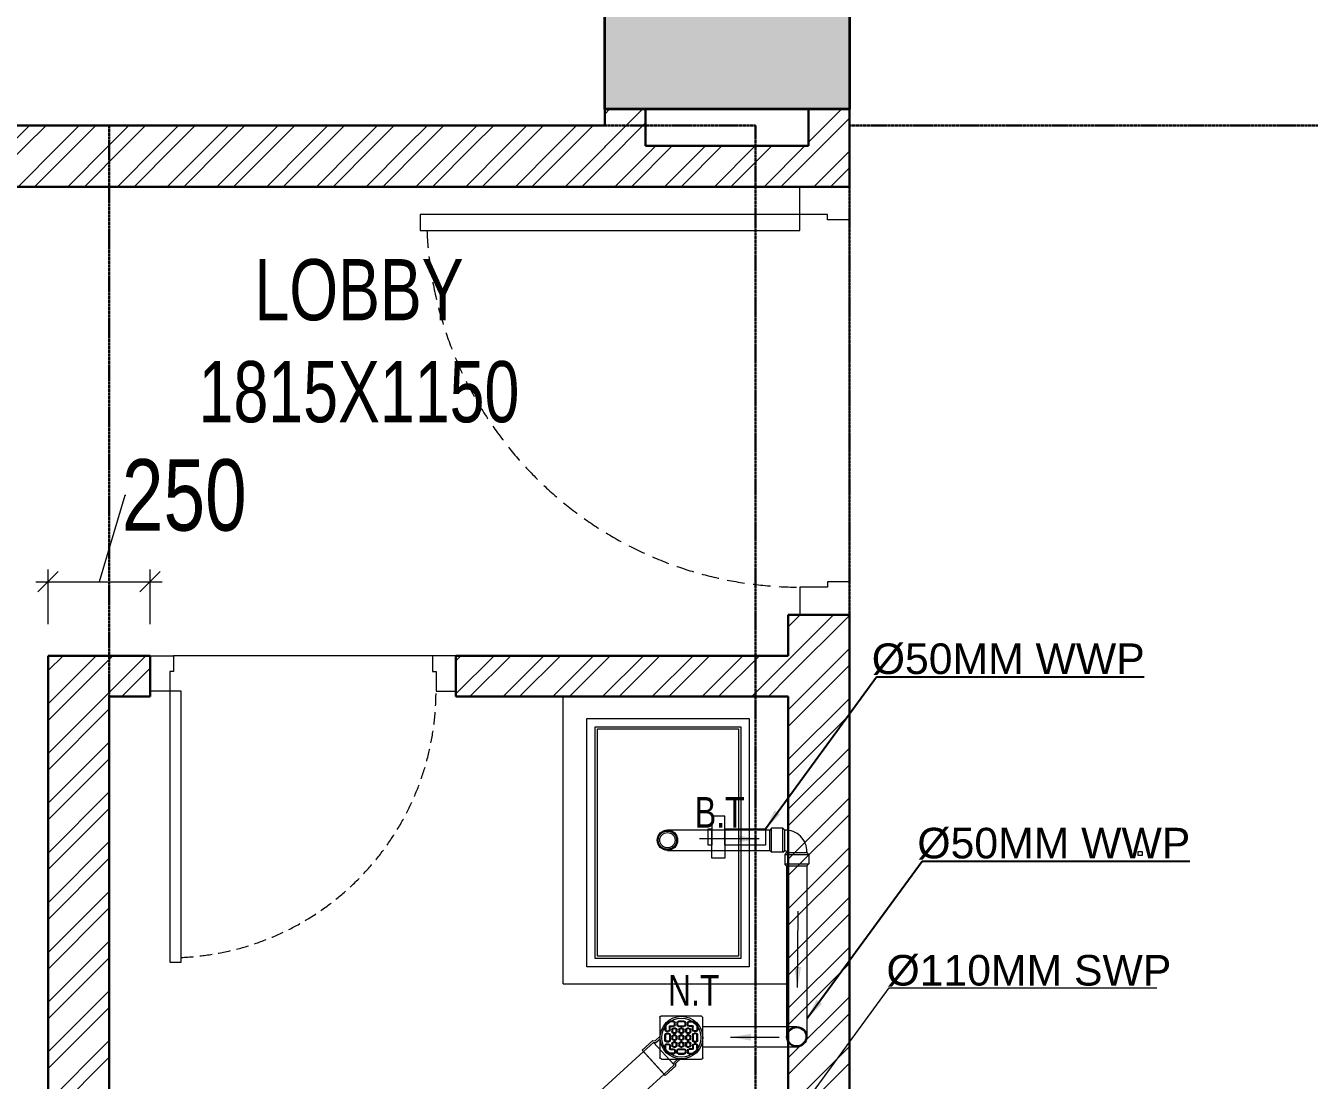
# Model space of a CAD drawing. Header units: millimetres. Extents: x 554 to 29966, y 4404 to 52986.
# Drawn here: x 13190 to 16338, y 29029 to 31616 of the extents above; entities that cross this region are included whole.
import ezdxf

# ---------------------------------------------------------------- set-up
doc = ezdxf.new("R2010")
doc.units = ezdxf.units.MM
doc.linetypes.add('DASHED2', pattern=[0.375, 0.25, -0.125])
doc.linetypes.add('HIDDEN2', pattern=[4.7625, 3.175, -1.5875])
for name, color, linetype, lineweight in [('A-TEXT-ROOM-50', 7, 'Continuous', 9), ('COLUMN', 6, 'Continuous', 35), ('Column Hatch', 253, 'Continuous', 5), ('door window', 7, 'Continuous', 9), ('FUR', 7, 'Continuous', 15), ('PP-BEAM', 6, 'DASHED2', 30), ('PP-WALL', 7, 'Continuous', 30), ('SWP', 1, 'Continuous', 15), ('WALL HATCH', 8, 'Continuous', 0), ('Working Dim.', 160, 'Continuous', 5)]:
    doc.layers.add(name, color=color, linetype=linetype, lineweight=lineweight)
doc.layers.add('SH - WWP', color=94, linetype='Continuous', lineweight=0, true_color=0x009e00)
doc.layers.add('SH- WWP', color=92, linetype='Continuous')
doc.styles.add('_MAA_200', font='Arial Narrow.ttf', dxfattribs={"height": 100})
doc.styles.add('ARIAL', font='Arial.ttf')
doc.styles.add('ARIEL', font='SANSS___.TTF', dxfattribs={"width": 0.75})
doc.styles.get("Standard").update_dxf_attribs({"font": 'arial.ttf'})
doc.dimstyles.new('choti', dxfattribs={"dimtxt": 160, "dimasz": 90, "dimexe": 50, "dimexo": 75, "dimgap": 1, "dimtad": 0, "dimdec": 0, "dimzin": 0, "dimdsep": 46, "dimtxsty": 'ARIEL', "dimblk": 'OBLIQUE', "dimcen": 0.09, "dimdle": 40, "dimclrd": 152, "dimclre": 152, "dimclrt": 126, "dimadec": 1, "dimazin": 0, "dimtfac": 1, "dimtdec": 0, "dimtofl": 0, "dimtmove": 1, "dimatfit": 3, "dimldrblk": 'OBLIQUE', "dimfxl": 1, "dimtolj": 1, "dimtzin": 0, "dimlwd": -1, "dimlwe": -1, "dimarcsym": 0})
doc.dimstyles.new('COLUMN DIM PLAN', dxfattribs={"dimtxt": 100, "dimasz": 50, "dimexe": 0, "dimexo": 0, "dimgap": 30, "dimtad": 0, "dimdec": 0, "dimdsep": 46, "dimtxsty": '_MAA_200', "dimblk": 'ARCHTICK', "dimcen": 2.5, "dimdle": 50, "dimclrd": 256, "dimclre": 256, "dimclrt": 256, "dimadec": 0, "dimazin": 0, "dimtfac": 1, "dimtdec": 0, "dimtmove": 1, "dimatfit": 3, "dimfxl": 1, "dimlwd": -1, "dimlwe": -1, "dimarcsym": 0})
pattern_1 = [(45, (-2728487.74, 3305291.59), (-60.9879599, 60.9879599), []), (45, (-2728447.08, 3305291.59), (-60.9879599, 60.9879599), [])]

# ---------------------------------------------------------------- blocks, each defined once
blk = doc.blocks.new('A$C44614934')
at = {"layer": 'door window'}
blk.add_line((3, 0.03, 0.69), (36, 0.03, 0.69), dxfattribs=at)
at = {"layer": 'door window', "elevation": 0.69}
for points in [[(36.46, 4.53), (36.46, 39.12), (35.02, 39.12), (35.02, 4.53)], [(0, 0.03), (3, 0.03), (3, 2.03), (2.53, 2.03), (2.53, 4.53), (0, 4.53)], [(39, 0.03), (36, 0.03), (36, 2.03), (36.46, 2.03), (36.46, 4.53), (39, 4.53)]]:
    blk.add_lwpolyline(points, close=True, dxfattribs=at)
at = {"layer": 'door window', "linetype": 'HIDDEN2', "ltscale": 0.5}
blk.add_arc((36.54, 4.53, 0.69), 34.01, 92.5586, 180.002, dxfattribs=at)
blk = doc.blocks.new('basin12')
at = {"layer": 'FUR'}
for points in [[(-24.2, -55), (-24.2, 32.5), (10.6, 32.5), (10.6, -55)], [(10.6, -55), (-52, -55), (-52, -82.3), (10.6, -82.3)], [(-24.2, -55), (38.4, -55), (38.4, -82.3), (-24.2, -82.3)], [(10.6, -82.3), (10.6, -90.4), (-24.2, -90.4), (-24.2, -82.3)]]:
    blk.add_lwpolyline(points, dxfattribs=at)
for points in [[(-262.1, -2.3), (272.4, -2.3), (272.4, -351.7), (-262.1, -351.7)], [(-244, -20.4), (254.3, -20.4), (254.3, -333.6), (-244, -333.6)], [(-239.3, -25), (249.6, -25), (249.6, -328.9), (-239.3, -328.9)]]:
    blk.add_lwpolyline(points, close=True, dxfattribs=at)
for radius in [20.6, 16.5]:
    blk.add_circle((0, -178.1), radius, dxfattribs=at)
blk = doc.blocks.new('_OBLIQUE')
at = {"color": 0, "linetype": 'ByBlock'}
blk.add_line((-0.5, -0.5), (0.5, 0.5), dxfattribs=at)
blk = doc.blocks.new('*D39')
at = {"layer": 'Defpoints', "color": 0}
for p in [(13495.4, 30251.9), (13245.4, 30122.9), (13495.4, 30122.9)]:
    blk.add_point(p, dxfattribs=at)
at = {"layer": 'Working Dim.', "color": 152}
for p, q in [((13433.7, 30463.6), (13370.4, 30251.9)), ((13435.7, 30463.6), (13433.7, 30463.6)), ((13215.4, 30251.9), (13525.4, 30251.9)), ((13245.4, 30147.9), (13245.4, 30281.9)), ((13495.4, 30147.9), (13495.4, 30281.9))]:
    blk.add_line(p, q, dxfattribs=at)
at = {"layer": 'Working Dim.', "color": 152, "xscale": 50, "yscale": 50, "zscale": 50, "rotation": 180}
blk.add_blockref('_OBLIQUE', (13245.4, 30251.9), dxfattribs=at)
at = {"layer": 'Working Dim.', "color": 152, "xscale": 50, "yscale": 50, "zscale": 50}
blk.add_blockref('_OBLIQUE', (13495.4, 30251.9), dxfattribs=at)
at = {"layer": 'Working Dim.', "color": 126, "insert": (13579.4, 30463.6), "char_height": 175, "attachment_point": 5, "style": 'ARIEL'}
blk.add_mtext('\\A1;250', dxfattribs=at)
blk = doc.blocks.new('PP-BT')
for radius in [37.5, 33.8]:
    blk.add_circle((-573, 3388.7), radius)
blk = doc.blocks.new('PP-BEND 90')
for p, q in [((-694.3, 13005.4), (-687.5, 13012.2)), ((-605.7, 13005.4), (-694.3, 13005.4)), ((-694.3, 12970.6), (-694.3, 13005.4)), ((-612.5, 13012.2), (-687.5, 13012.2)), ((-612.5, 13012.2), (-605.7, 13005.4)), ((-605.7, 12970.6), (-605.7, 13005.4)), ((-605.7, 12970.6), (-694.3, 12970.6)), ((-694.3, 12970.6), (-687.5, 12963.8)), ((-612.5, 12963.8), (-687.5, 12963.8)), ((-687.5, 12961.4), (-687.5, 12963.8)), ((-612.5, 12963.8), (-605.7, 12970.6)), ((-598.8, 12962.5), (-605.7, 12955.7)), ((-605.7, 12955.7), (-605.7, 12880.7)), ((-598.8, 12962.5), (-598.8, 12873.9)), ((-598.8, 12962.5), (-557.3, 12962.5)), ((-557.3, 12962.5), (-557.3, 12873.9)), ((-550.4, 12955.7), (-557.3, 12962.5)), ((-550.4, 12955.7), (-550.4, 12880.7)), ((-550.4, 12955.7), (-550.4, 12880.7)), ((-598.8, 12873.9), (-605.7, 12880.7)), ((-598.8, 12873.9), (-557.3, 12873.9)), ((-557.3, 12873.9), (-550.4, 12880.7))]:
    blk.add_line(p, q)
for centre, radius, start, end in [((-607.6, 12960.6), 79.9, 179.418, 271.379), ((-603.9, 12964.2), 8.64, 182.6225, 258.0805)]:
    blk.add_arc(centre, radius, start, end)
blk = doc.blocks.new('_ArchTick')
at = {"color": 0, "linetype": 'ByBlock', "const_width": 0.15}
blk.add_lwpolyline([(-0.5, -0.5), (0.5, 0.5)], dxfattribs=at)
blk = doc.blocks.new('PP-P TRAP')
at = {"linetype": 'Continuous', "ltscale": 0.005}
for p, q in [((-556.2, 11572.4), (-571.7, 11572.4)), ((-554.4, 11568), (-567.7, 11568)), ((-550, 11572.4), (-554.4, 11568)), ((-550, 11497.4), (-550, 11572.4)), ((-550, 11572.4), (-516.9, 11572.4)), ((-556.2, 11497.4), (-572.3, 11497.4)), ((-554.4, 11501.8), (-568.2, 11501.8)), ((-550, 11497.4), (-554.4, 11501.8)), ((-550, 11497.4), (-516.9, 11497.4))]:
    blk.add_line(p, q, dxfattribs=at)
at = {"linetype": 'Continuous'}
for p, q in [((-551.8, 11576.8), (-556.2, 11572.4)), ((-551.8, 11576.8), (-516.9, 11576.8)), ((-516.9, 11493), (-516.9, 11576.8)), ((-551.8, 11493), (-556.2, 11497.4)), ((-551.8, 11493), (-516.9, 11493))]:
    blk.add_line(p, q, dxfattribs=at)
blk.add_line((-516.9, 11572.4), (-516.9, 11497.4))
at = {"linetype": 'Continuous', "ltscale": 0.005}
for radius in [52.3, 48]:
    blk.add_circle((-608.4, 11535.2), radius, dxfattribs=at)
blk = doc.blocks.new('PP-GRATING')
at = {"linetype": 'Continuous'}
for p, q in [((-969.9, -379.6), (-969.9, -277.9)), ((-966.4, -274.4), (-864.7, -274.4)), ((-943.8, -286.9), (-943.8, -289)), ((-935.6, -286.9), (-943.8, -286.9)), ((-935.6, -289), (-943.8, -289)), ((-935.6, -289), (-935.6, -286.9)), ((-933.3, -295.9), (-933.3, -291.3)), ((-931.2, -291.3), (-933.3, -291.3)), ((-931.2, -295.9), (-931.2, -291.3)), ((-927.3, -291.3), (-927.3, -295.9)), ((-925.2, -291.3), (-927.3, -291.3)), ((-925.2, -291.3), (-925.2, -295.9)), ((-922.8, -289), (-922.8, -286.9)), ((-922.8, -286.9), (-908.9, -286.9)), ((-922.8, -289), (-908.9, -289)), ((-908.9, -286.9), (-908.9, -289)), ((-906.6, -295.9), (-906.6, -291.3)), ((-904.5, -291.3), (-906.6, -291.3)), ((-904.5, -295.9), (-904.5, -291.3)), ((-900.5, -295.9), (-900.5, -291.3)), ((-900.5, -291.3), (-898.4, -291.3)), ((-898.4, -295.9), (-898.4, -291.3)), ((-896.1, -286.9), (-888, -286.9)), ((-896.1, -289), (-896.1, -286.9)), ((-896.1, -289), (-888, -289)), ((-888, -286.9), (-888, -289)), ((-861.8, -277.3), (-861.8, -379)), ((-955.4, -300.6), (-957.5, -300.6)), ((-957.5, -300.6), (-957.5, -308.7)), ((-955.4, -308.7), (-957.5, -308.7)), ((-957.5, -321.5), (-957.5, -335.4)), ((-955.4, -321.5), (-957.5, -321.5)), ((-955.4, -300.6), (-955.4, -308.7)), ((-955.4, -321.5), (-955.4, -335.4)), ((-953.1, -311), (-948.4, -311)), ((-953.1, -311), (-953.1, -313.1)), ((-953.1, -313.1), (-948.4, -313.1)), ((-948.4, -317.1), (-953.1, -317.1)), ((-953.1, -317.1), (-953.1, -319.2)), ((-948.4, -319.2), (-953.1, -319.2)), ((-948.4, -319.2), (-948.4, -317.1)), ((-946.1, -308.7), (-946.1, -300.6)), ((-944, -300.6), (-946.1, -300.6)), ((-946.1, -308.7), (-944, -308.7)), ((-946.1, -335.4), (-946.1, -321.5)), ((-946.1, -321.5), (-944, -321.5)), ((-944, -308.7), (-944, -300.6)), ((-944, -335.4), (-944, -321.5)), ((-943.8, -298.3), (-943.8, -300.4)), ((-943.8, -298.3), (-935.6, -298.3)), ((-943.8, -300.4), (-935.6, -300.4)), ((-940, -313.4), (-940, -308.7)), ((-937.9, -308.7), (-940, -308.7)), ((-937.9, -313.4), (-940, -313.4)), ((-937.9, -313.4), (-937.9, -308.7)), ((-935.6, -300.4), (-935.6, -298.3)), ((-935.6, -304.3), (-931, -304.3)), ((-935.6, -306.4), (-935.6, -304.3)), ((-935.6, -306.4), (-931, -306.4)), ((-931, -315.7), (-935.6, -315.7)), ((-935.6, -315.7), (-935.6, -317.8)), ((-931, -317.8), (-935.6, -317.8)), ((-935.6, -321.7), (-931, -321.7)), ((-935.6, -323.8), (-935.6, -321.7)), ((-935.6, -323.8), (-931, -323.8)), ((-933.3, -295.9), (-931.2, -295.9)), ((-931, -304.3), (-931, -306.4)), ((-931, -315.7), (-931, -317.8)), ((-931, -321.7), (-931, -323.8)), ((-928.7, -308.7), (-928.7, -313.4)), ((-926.6, -308.7), (-928.7, -308.7)), ((-928.7, -313.4), (-926.6, -313.4)), ((-927.3, -295.9), (-925.2, -295.9)), ((-926.6, -308.7), (-926.6, -313.4)), ((-922.8, -298.3), (-908.9, -298.3)), ((-922.8, -298.3), (-922.8, -300.4)), ((-922.8, -300.4), (-908.9, -300.4)), ((-922.6, -313.4), (-922.6, -308.7)), ((-920.5, -308.7), (-922.6, -308.7)), ((-920.5, -313.4), (-922.6, -313.4)), ((-920.5, -313.4), (-920.5, -308.7)), ((-918.2, -304.3), (-913.5, -304.3)), ((-918.2, -306.4), (-918.2, -304.3)), ((-918.2, -306.4), (-913.5, -306.4)), ((-913.5, -315.7), (-918.2, -315.7)), ((-918.2, -315.7), (-918.2, -317.8)), ((-913.5, -317.8), (-918.2, -317.8)), ((-918.2, -321.7), (-913.5, -321.7)), ((-918.2, -323.8), (-918.2, -321.7)), ((-918.2, -323.8), (-913.5, -323.8)), ((-913.5, -304.3), (-913.5, -306.4)), ((-913.5, -315.7), (-913.5, -317.8)), ((-913.5, -321.7), (-913.5, -323.8)), ((-911.2, -308.7), (-911.2, -313.4)), ((-909.1, -308.7), (-911.2, -308.7)), ((-911.2, -313.4), (-909.1, -313.4)), ((-909.1, -308.7), (-909.1, -313.4)), ((-908.9, -298.3), (-908.9, -300.4)), ((-906.6, -295.9), (-904.5, -295.9)), ((-905.2, -313.4), (-905.2, -308.7)), ((-903.1, -308.7), (-905.2, -308.7)), ((-903.1, -313.4), (-905.2, -313.4)), ((-903.1, -313.4), (-903.1, -308.7)), ((-900.8, -304.3), (-896.1, -304.3)), ((-900.8, -306.4), (-900.8, -304.3)), ((-900.8, -306.4), (-896.1, -306.4)), ((-896.1, -315.7), (-900.8, -315.7)), ((-900.8, -315.7), (-900.8, -317.8)), ((-896.1, -317.8), (-900.8, -317.8)), ((-900.8, -321.7), (-896.1, -321.7)), ((-900.8, -323.8), (-900.8, -321.7)), ((-900.8, -323.8), (-896.1, -323.8)), ((-898.4, -295.9), (-900.5, -295.9)), ((-888, -298.3), (-896.1, -298.3)), ((-896.1, -300.4), (-896.1, -298.3)), ((-888, -300.4), (-896.1, -300.4)), ((-896.1, -304.3), (-896.1, -306.4)), ((-896.1, -315.7), (-896.1, -317.8)), ((-896.1, -321.7), (-896.1, -323.8)), ((-893.8, -308.7), (-893.8, -313.4)), ((-891.7, -308.7), (-893.8, -308.7)), ((-893.8, -313.4), (-891.7, -313.4)), ((-891.7, -308.7), (-891.7, -313.4)), ((-888, -298.3), (-888, -300.4)), ((-887.8, -308.7), (-887.8, -300.6)), ((-887.8, -300.6), (-885.7, -300.6)), ((-885.7, -308.7), (-887.8, -308.7)), ((-887.8, -335.4), (-887.8, -321.5)), ((-885.7, -321.5), (-887.8, -321.5)), ((-885.7, -308.7), (-885.7, -300.6)), ((-885.7, -335.4), (-885.7, -321.5)), ((-878.7, -311), (-883.3, -311)), ((-878.7, -313.1), (-883.3, -313.1)), ((-883.3, -317.1), (-878.7, -317.1)), ((-883.3, -319.2), (-883.3, -317.1)), ((-883.3, -319.2), (-878.7, -319.2)), ((-878.7, -311), (-878.7, -313.1)), ((-878.7, -317.1), (-878.7, -319.2)), ((-876.4, -300.6), (-876.4, -308.7)), ((-876.4, -300.6), (-874.3, -300.6)), ((-876.4, -308.7), (-874.3, -308.7)), ((-876.4, -321.5), (-876.4, -335.4)), ((-876.4, -321.5), (-874.3, -321.5)), ((-874.3, -300.6), (-874.3, -308.7)), ((-874.3, -321.5), (-874.3, -335.4)), ((-957.5, -335.4), (-955.4, -335.4)), ((-957.5, -356.4), (-957.5, -348.2)), ((-955.4, -348.2), (-957.5, -348.2)), ((-955.4, -356.4), (-957.5, -356.4)), ((-955.4, -356.4), (-955.4, -348.2)), ((-953.1, -337.8), (-948.4, -337.8)), ((-953.1, -337.8), (-953.1, -339.9)), ((-953.1, -339.9), (-948.4, -339.9)), ((-953.1, -345.9), (-953.1, -343.8)), ((-953.1, -343.8), (-948.4, -343.8)), ((-953.1, -345.9), (-948.4, -345.9)), ((-948.4, -337.8), (-948.4, -339.9)), ((-946.1, -335.4), (-944, -335.4)), ((-946.1, -348.2), (-944, -348.2)), ((-946.1, -348.2), (-946.1, -356.4)), ((-944, -356.4), (-946.1, -356.4)), ((-944, -348.2), (-944, -356.4)), ((-943.8, -356.6), (-935.6, -356.6)), ((-943.8, -358.7), (-943.8, -356.6)), ((-940, -330.8), (-940, -326.1)), ((-937.9, -326.1), (-940, -326.1)), ((-937.9, -330.8), (-940, -330.8)), ((-940, -348.2), (-940, -343.6)), ((-937.9, -343.6), (-940, -343.6)), ((-937.9, -348.2), (-940, -348.2)), ((-937.9, -330.8), (-937.9, -326.1)), ((-937.9, -348.2), (-937.9, -343.6)), ((-931, -333.1), (-935.6, -333.1)), ((-935.6, -333.1), (-935.6, -335.2)), ((-931, -335.2), (-935.6, -335.2)), ((-935.6, -339.2), (-931, -339.2)), ((-935.6, -341.3), (-935.6, -339.2)), ((-935.6, -341.3), (-931, -341.3)), ((-931, -350.5), (-935.6, -350.5)), ((-935.6, -350.5), (-935.6, -352.6)), ((-931, -352.6), (-935.6, -352.6)), ((-935.6, -356.6), (-935.6, -358.7)), ((-931, -333.1), (-931, -335.2)), ((-931, -339.2), (-931, -341.3)), ((-931, -350.5), (-931, -352.6)), ((-928.7, -326.1), (-928.7, -330.8)), ((-926.6, -326.1), (-928.7, -326.1)), ((-928.7, -330.8), (-926.6, -330.8)), ((-928.7, -343.6), (-928.7, -348.2)), ((-926.6, -343.6), (-928.7, -343.6)), ((-928.7, -348.2), (-926.6, -348.2)), ((-926.6, -326.1), (-926.6, -330.8)), ((-926.6, -343.6), (-926.6, -348.2)), ((-922.8, -356.6), (-908.9, -356.6)), ((-922.8, -358.7), (-922.8, -356.6)), ((-922.6, -330.8), (-922.6, -326.1)), ((-920.5, -326.1), (-922.6, -326.1)), ((-920.5, -330.8), (-922.6, -330.8)), ((-922.6, -348.2), (-922.6, -343.6)), ((-920.5, -343.6), (-922.6, -343.6)), ((-920.5, -348.2), (-922.6, -348.2)), ((-920.5, -330.8), (-920.5, -326.1)), ((-920.5, -348.2), (-920.5, -343.6)), ((-913.5, -333.1), (-918.2, -333.1)), ((-918.2, -333.1), (-918.2, -335.2)), ((-913.5, -335.2), (-918.2, -335.2)), ((-918.2, -339.2), (-913.5, -339.2)), ((-918.2, -341.3), (-918.2, -339.2)), ((-918.2, -341.3), (-913.5, -341.3)), ((-913.5, -350.5), (-918.2, -350.5)), ((-918.2, -350.5), (-918.2, -352.6)), ((-913.5, -352.6), (-918.2, -352.6)), ((-913.5, -333.1), (-913.5, -335.2)), ((-913.5, -339.2), (-913.5, -341.3)), ((-913.5, -350.5), (-913.5, -352.6)), ((-911.2, -326.1), (-911.2, -330.8)), ((-909.1, -326.1), (-911.2, -326.1)), ((-911.2, -330.8), (-909.1, -330.8)), ((-911.2, -343.6), (-911.2, -348.2)), ((-909.1, -343.6), (-911.2, -343.6)), ((-911.2, -348.2), (-909.1, -348.2)), ((-909.1, -326.1), (-909.1, -330.8)), ((-909.1, -343.6), (-909.1, -348.2)), ((-908.9, -358.7), (-908.9, -356.6)), ((-905.2, -330.8), (-905.2, -326.1)), ((-903.1, -326.1), (-905.2, -326.1)), ((-903.1, -330.8), (-905.2, -330.8)), ((-905.2, -348.2), (-905.2, -343.6)), ((-903.1, -343.6), (-905.2, -343.6)), ((-903.1, -348.2), (-905.2, -348.2)), ((-903.1, -330.8), (-903.1, -326.1)), ((-903.1, -348.2), (-903.1, -343.6)), ((-896.1, -333.1), (-900.8, -333.1)), ((-900.8, -333.1), (-900.8, -335.2)), ((-896.1, -335.2), (-900.8, -335.2)), ((-900.8, -339.2), (-896.1, -339.2)), ((-900.8, -341.3), (-900.8, -339.2)), ((-900.8, -341.3), (-896.1, -341.3)), ((-896.1, -350.5), (-900.8, -350.5)), ((-900.8, -350.5), (-900.8, -352.6)), ((-896.1, -352.6), (-900.8, -352.6)), ((-896.1, -333.1), (-896.1, -335.2)), ((-896.1, -339.2), (-896.1, -341.3)), ((-896.1, -350.5), (-896.1, -352.6)), ((-888, -356.6), (-896.1, -356.6)), ((-896.1, -356.6), (-896.1, -358.7)), ((-893.8, -326.1), (-893.8, -330.8)), ((-891.7, -326.1), (-893.8, -326.1)), ((-893.8, -330.8), (-891.7, -330.8)), ((-893.8, -343.6), (-893.8, -348.2)), ((-891.7, -343.6), (-893.8, -343.6)), ((-893.8, -348.2), (-891.7, -348.2)), ((-891.7, -326.1), (-891.7, -330.8)), ((-891.7, -343.6), (-891.7, -348.2)), ((-888, -358.7), (-888, -356.6)), ((-885.7, -335.4), (-887.8, -335.4)), ((-887.8, -348.2), (-887.8, -356.4)), ((-885.7, -348.2), (-887.8, -348.2)), ((-887.8, -356.4), (-885.7, -356.4)), ((-885.7, -348.2), (-885.7, -356.4)), ((-878.7, -337.8), (-883.3, -337.8)), ((-883.3, -337.8), (-883.3, -339.9)), ((-878.7, -339.9), (-883.3, -339.9)), ((-878.7, -343.8), (-883.3, -343.8)), ((-878.7, -345.9), (-883.3, -345.9)), ((-878.7, -337.8), (-878.7, -339.9)), ((-878.7, -345.9), (-878.7, -343.8)), ((-874.3, -335.4), (-876.4, -335.4)), ((-876.4, -348.2), (-874.3, -348.2)), ((-876.4, -356.4), (-876.4, -348.2)), ((-876.4, -356.4), (-874.3, -356.4)), ((-874.3, -356.4), (-874.3, -348.2)), ((-865.3, -382.5), (-967, -382.5)), ((-943.8, -358.7), (-935.6, -358.7)), ((-943.8, -370.1), (-943.8, -368)), ((-935.6, -368), (-943.8, -368)), ((-935.6, -370.1), (-943.8, -370.1)), ((-935.6, -368), (-935.6, -370.1)), ((-933.3, -361), (-933.3, -365.7)), ((-933.3, -361), (-931.2, -361)), ((-931.2, -365.7), (-933.3, -365.7)), ((-931.2, -361), (-931.2, -365.7)), ((-927.3, -365.7), (-927.3, -361)), ((-927.3, -361), (-925.2, -361)), ((-925.2, -365.7), (-927.3, -365.7)), ((-925.2, -365.7), (-925.2, -361)), ((-922.8, -358.7), (-908.9, -358.7)), ((-908.9, -368), (-922.8, -368)), ((-922.8, -368), (-922.8, -370.1)), ((-908.9, -370.1), (-922.8, -370.1)), ((-908.9, -368), (-908.9, -370.1)), ((-906.6, -361), (-906.6, -365.7)), ((-906.6, -361), (-904.5, -361)), ((-906.6, -365.7), (-904.5, -365.7)), ((-904.5, -361), (-904.5, -365.7)), ((-900.5, -361), (-900.5, -365.7)), ((-898.4, -361), (-900.5, -361)), ((-900.5, -365.7), (-898.4, -365.7)), ((-898.4, -361), (-898.4, -365.7)), ((-888, -358.7), (-896.1, -358.7)), ((-896.1, -368), (-896.1, -370.1)), ((-896.1, -368), (-888, -368)), ((-896.1, -370.1), (-888, -370.1)), ((-888, -370.1), (-888, -368))]:
    blk.add_line(p, q, dxfattribs=at)
for centre, radius, start, end in [((-966.4, -277.9), 3.49, 90, 180), ((-943.8, -300.6), 13.7, 90, 180), ((-943.8, -300.6), 11.6, 90, 180), ((-935.6, -291.3), 4.42, 360, 90), ((-935.6, -291.3), 2.32, 360, 90), ((-922.8, -291.3), 4.42, 90, 180), ((-922.8, -291.3), 2.32, 90, 180), ((-908.9, -291.3), 4.42, 360, 90), ((-908.9, -291.3), 2.32, 360, 90), ((-896.1, -291.3), 4.42, 90, 180), ((-896.1, -291.3), 2.32, 90, 180), ((-888, -300.6), 13.7, 0, 90), ((-888, -300.6), 11.6, 0, 90), ((-864.7, -277.3), 2.9, 360, 90), ((-953.1, -308.7), 4.42, 180, 270), ((-953.1, -321.5), 4.42, 90, 180), ((-953.1, -308.7), 2.32, 180, 270), ((-953.1, -321.5), 2.32, 90, 180), ((-948.4, -308.7), 4.42, 270, 360), ((-948.4, -308.7), 2.32, 270, 360), ((-948.4, -321.5), 4.42, 360, 90), ((-948.4, -321.5), 2.32, 360, 90), ((-943.8, -300.6), 2.32, 90, 180), ((-943.8, -300.6), 0.232, 90, 180), ((-935.6, -308.7), 4.42, 90, 180), ((-935.6, -313.4), 4.42, 180, 270), ((-935.6, -326.1), 4.42, 90, 180), ((-935.6, -308.7), 2.32, 90, 180), ((-935.6, -308.7), 2.32, 90, 180), ((-935.6, -313.4), 2.32, 180, 270), ((-935.6, -326.1), 2.32, 90, 180), ((-935.6, -326.1), 2.32, 90, 180), ((-935.6, -295.9), 4.42, 270, 360), ((-935.6, -295.9), 2.32, 270, 360), ((-931, -308.7), 4.42, 360, 90), ((-931, -308.7), 2.32, 360, 90), ((-931, -313.4), 2.32, 270, 360), ((-931, -313.4), 4.42, 270, 0), ((-931, -326.1), 4.42, 360, 90), ((-931, -326.1), 2.32, 360, 90), ((-922.8, -295.9), 4.42, 180, 270), ((-922.8, -295.9), 2.32, 180, 270), ((-918.2, -308.7), 4.42, 90, 180), ((-918.2, -313.4), 4.42, 180, 270), ((-918.2, -326.1), 4.42, 90, 180), ((-918.2, -308.7), 2.32, 90, 180), ((-918.2, -308.7), 2.32, 90, 180), ((-918.2, -313.4), 2.32, 180, 270), ((-918.2, -326.1), 2.32, 90, 180), ((-918.2, -326.1), 2.32, 90, 180), ((-913.5, -308.7), 4.42, 360, 90), ((-913.5, -308.7), 2.32, 360, 90), ((-913.5, -313.4), 2.32, 270, 0), ((-913.5, -313.4), 4.42, 270, 0), ((-913.5, -326.1), 4.42, 360, 90), ((-913.5, -326.1), 2.32, 360, 90), ((-908.9, -295.9), 4.42, 270, 360), ((-908.9, -295.9), 2.32, 270, 360), ((-900.8, -308.7), 4.42, 90, 180), ((-900.8, -313.4), 4.42, 180, 270), ((-900.8, -326.1), 4.42, 90, 180), ((-900.8, -308.7), 2.32, 90, 180), ((-900.8, -313.4), 2.32, 180, 270), ((-900.8, -326.1), 2.32, 90, 180), ((-900.8, -326.1), 2.32, 90, 180), ((-896.1, -295.9), 4.42, 180, 270), ((-896.1, -295.9), 2.32, 180, 270), ((-896.1, -308.7), 4.42, 360, 90), ((-896.1, -308.7), 2.32, 360, 90), ((-896.1, -313.4), 2.32, 270, 0), ((-896.1, -313.4), 4.42, 270, 0), ((-896.1, -326.1), 4.42, 360, 90), ((-896.1, -326.1), 2.32, 360, 90), ((-888, -300.6), 2.32, 0, 90), ((-888, -300.6), 0.232, 0, 90), ((-883.3, -308.7), 4.42, 180, 270), ((-883.3, -321.5), 4.42, 90, 180), ((-883.3, -308.7), 2.32, 180, 270), ((-883.3, -321.5), 2.32, 90, 180), ((-878.7, -308.7), 2.32, 270, 0), ((-878.7, -308.7), 4.42, 270, 0), ((-878.7, -321.5), 4.42, 360, 90), ((-878.7, -321.5), 2.32, 360, 90), ((-953.1, -335.4), 4.42, 180, 270), ((-953.1, -348.2), 4.42, 90, 180), ((-943.8, -356.4), 13.7, 180, 270), ((-953.1, -335.4), 2.32, 180, 270), ((-953.1, -348.2), 2.32, 90, 180), ((-943.8, -356.4), 11.6, 180, 270), ((-948.4, -335.4), 4.42, 270, 360), ((-948.4, -335.4), 2.32, 270, 360), ((-948.4, -348.2), 4.42, 360, 90), ((-948.4, -348.2), 2.32, 360, 90), ((-943.8, -356.4), 2.32, 180, 270), ((-943.8, -356.4), 0.232, 180, 270), ((-935.6, -330.8), 4.42, 180, 270), ((-935.6, -343.6), 4.42, 90, 180), ((-935.6, -348.2), 4.42, 180, 270), ((-935.6, -330.8), 2.32, 180, 270), ((-935.6, -343.6), 2.32, 90, 180), ((-935.6, -343.6), 2.32, 90, 180), ((-935.6, -348.2), 2.32, 180, 270), ((-935.6, -361), 4.42, 360, 90), ((-931, -330.8), 2.32, 270, 360), ((-931, -330.8), 4.42, 270, 0), ((-931, -343.6), 4.42, 360, 90), ((-931, -343.6), 2.32, 360, 90), ((-931, -348.2), 2.32, 270, 360), ((-931, -348.2), 4.42, 270, 0), ((-922.8, -361), 4.42, 90, 180), ((-918.2, -330.8), 4.42, 180, 270), ((-918.2, -343.6), 4.42, 90, 180), ((-918.2, -348.2), 4.42, 180, 270), ((-918.2, -330.8), 2.32, 180, 270), ((-918.2, -343.6), 2.32, 90, 180), ((-918.2, -343.6), 2.32, 90, 180), ((-918.2, -348.2), 2.32, 180, 270), ((-913.5, -330.8), 2.32, 270, 0), ((-913.5, -330.8), 4.42, 270, 0), ((-913.5, -343.6), 4.42, 360, 90), ((-913.5, -343.6), 2.32, 360, 90), ((-913.5, -348.2), 2.32, 270, 0), ((-913.5, -348.2), 4.42, 270, 0), ((-908.9, -361), 4.42, 360, 90), ((-900.8, -330.8), 4.42, 180, 270), ((-900.8, -343.6), 4.42, 90, 180), ((-900.8, -348.2), 4.42, 180, 270), ((-900.8, -330.8), 2.32, 180, 270), ((-900.8, -343.6), 2.32, 90, 180), ((-900.8, -343.6), 2.32, 90, 180), ((-900.8, -348.2), 2.32, 180, 270), ((-896.1, -361), 4.42, 90, 180), ((-896.1, -330.8), 2.32, 270, 0), ((-896.1, -330.8), 4.42, 270, 0), ((-896.1, -343.6), 4.42, 360, 90), ((-896.1, -343.6), 2.32, 360, 90), ((-896.1, -348.2), 2.32, 270, 0), ((-896.1, -348.2), 4.42, 270, 0), ((-888, -356.4), 2.32, 270, 360), ((-888, -356.4), 0.232, 270, 360), ((-888, -356.4), 13.7, 270, 360), ((-888, -356.4), 11.6, 270, 360), ((-883.3, -335.4), 4.42, 180, 270), ((-883.3, -348.2), 4.42, 90, 180), ((-883.3, -335.4), 2.32, 180, 270), ((-883.3, -348.2), 2.32, 90, 180), ((-878.7, -335.4), 2.32, 270, 0), ((-878.7, -335.4), 4.42, 270, 0), ((-878.7, -348.2), 4.42, 360, 90), ((-878.7, -348.2), 2.32, 360, 90), ((-967.4, -380), 2.55, 171.2591, 278.7567), ((-935.6, -361), 2.32, 360, 90), ((-935.6, -365.7), 4.42, 270, 0), ((-935.6, -365.7), 2.32, 270, 0), ((-922.8, -365.7), 4.42, 180, 270), ((-922.8, -361), 2.32, 90, 180), ((-922.8, -365.7), 2.32, 180, 270), ((-908.9, -361), 2.32, 360, 90), ((-908.9, -365.7), 2.32, 269.679, 359.679), ((-908.9, -365.7), 4.42, 269.679, 359.679), ((-896.1, -365.7), 4.42, 180, 270), ((-896.1, -361), 2.32, 90, 180), ((-896.1, -365.7), 2.32, 180, 270), ((-865.3, -379), 3.49, 270, 360)]:
    blk.add_arc(centre, radius, start, end, dxfattribs=at)

msp = doc.modelspace()

# ---------------------------------------------------------------- hatches: boundary and pattern name
at = {"layer": 'Column Hatch'}
msp.add_hatch(color=256, dxfattribs=at).paths.add_polyline_path([(15210.4, 31410.6), (15210.4, 31710.6), (14610.4, 31710.6), (14610.4, 31410.6)])
at = {"layer": 'WALL HATCH'}
h = msp.add_hatch(dxfattribs=at)
h.set_pattern_fill('ANSI32', color=256, scale=230, style=0)
h.set_pattern_definition(pattern_1)
h.paths.add_polyline_path([(15110.4, 31320.6), (15210.4, 31320.6), (15210.4, 31410.6), (15110.4, 31410.6)])
h.paths.add_polyline_path([(14610.4, 31320.6), (15210.4, 31320.6), (15210.4, 31220.6), (14610.4, 31220.6)])
h.paths.add_polyline_path([(14610.4, 31410.6), (14710.4, 31410.6), (14710.4, 31320.6), (14610.4, 31320.6)])
h = msp.add_hatch(dxfattribs=at)
h.set_pattern_fill('ANSI32', color=256, scale=230, style=0)
h.set_pattern_definition(pattern_1)
h.paths.add_polyline_path([(8280.4, 31320.6), (14610.4, 31320.6), (14610.4, 31370.6), (8280.4, 31370.6)])
h = msp.add_hatch(dxfattribs=at)
h.set_pattern_fill('ANSI32', color=256, scale=230, style=0)
h.set_pattern_definition(pattern_1)
h.paths.add_polyline_path([(8280.4, 31320.6), (8280.4, 31220.6), (14610.4, 31220.6), (14610.4, 31320.6)])
h = msp.add_hatch(dxfattribs=at)
h.set_pattern_fill('ANSI32', color=256, scale=230, style=0)
h.set_pattern_definition(pattern_1)
h.paths.add_polyline_path([(15060.4, 28390.6), (15210.4, 28390.6), (15210.4, 30170.6), (15060.4, 30170.6)])
h = msp.add_hatch(dxfattribs=at)
h.set_pattern_fill('ANSI32', color=256, scale=230, style=0)
h.set_pattern_definition(pattern_1)
h.paths.add_polyline_path([(13495.4, 29970.6), (13245.4, 29970.6), (13245.4, 30070.6), (13495.4, 30070.6)])
h = msp.add_hatch(dxfattribs=at)
h.set_pattern_fill('ANSI32', color=256, scale=230, style=0)
h.set_pattern_definition(pattern_1)
h.paths.add_polyline_path([(15060.4, 29970.6), (14245.4, 29970.6), (14245.4, 30070.6), (15060.4, 30070.6)])
h = msp.add_hatch(dxfattribs=at)
h.set_pattern_fill('ANSI32', color=256, scale=230, style=0)
h.set_pattern_definition(pattern_1)
h.paths.add_polyline_path([(13395.4, 29970.6), (13245.4, 29970.6), (13245.4, 27830.6), (13395.4, 27830.6)])

# ---------------------------------------------------------------- linework, layer by layer
at = {"layer": 'COLUMN'}
msp.add_lwpolyline([(14610.4, 31410.6), (14610.4, 31710.6), (15210.4, 31710.6), (15210.4, 31410.6)], close=True, dxfattribs=at)
at = {"layer": 'FUR'}
for q in [(14508.8, 29970.6), (15060.4, 29265.6)]:
    msp.add_line((14508.8, 29265.6), q, dxfattribs=at)
at = {"layer": 'PP-BEAM', "lineweight": 30, "ltscale": 3}
for p, q in [((13395.4, 31370.6), (14980.4, 31370.6)), ((13395.4, 24390.6), (13395.4, 31370.6)), ((14980.4, 31370.6), (14980.4, 24390.6)), ((15210.4, 31370.6), (17750.4, 31370.6)), ((15210.4, 31370.6), (15210.4, 24390.6))]:
    msp.add_line(p, q, dxfattribs=at)
at = {"layer": 'PP-WALL', "ltscale": 0.6}
for p, q in [((14610.4, 31410.6), (14610.4, 31370.6)), ((14710.4, 31410.6), (14710.4, 31320.6)), ((15110.4, 31410.6), (15110.4, 31320.6)), ((15210.4, 31410.6), (15210.4, 31220.6)), ((14610.4, 31370.6), (8280.4, 31370.6)), ((15110.4, 31320.6), (14710.4, 31320.6)), ((15210.4, 31220.6), (8280.4, 31220.6)), ((15210.4, 30170.6), (15060.4, 30170.6)), ((15060.4, 30170.6), (15060.4, 30070.6)), ((15210.4, 30170.6), (15210.4, 28290.6)), ((13245.4, 30070.6), (13245.4, 27830.6)), ((13495.4, 30070.6), (13245.4, 30070.6)), ((13495.4, 30070.6), (13495.4, 29970.6)), ((14245.4, 30070.6), (14245.4, 29970.6)), ((15060.4, 30070.6), (14245.4, 30070.6)), ((13395.4, 29970.6), (13395.4, 27805.6)), ((13495.4, 29970.6), (13395.4, 29970.6)), ((15060.4, 29970.6), (14245.4, 29970.6)), ((15060.4, 29970.6), (15060.4, 28390.6))]:
    msp.add_line(p, q, dxfattribs=at)
at = {"layer": 'SH - WWP'}
for p, q in [((15056.3, 29555.6), (15056.3, 29135.8)), ((15106.3, 29555.6), (15106.3, 29136.2)), ((14850.7, 29161.2), (15081.6, 29161.2)), ((14705.4, 29100), (13535.5, 28034.3)), ((14850.7, 29111.2), (15087.5, 29111.2)), ((14756, 29044.7), (13589.6, 27982.2))]:
    msp.add_line(p, q, dxfattribs=at)
for points in [[(14764.3, 29643.2), (15014.9, 29643.2)], [(14764.3, 29593.2), (15014.9, 29593.2)]]:
    msp.add_lwpolyline(points, dxfattribs=at)
at = {"layer": 'WALL HATCH', "color": 5}
msp.add_lwpolyline([(15918.4, 29590.8), (15928.4, 29590.8), (15928.4, 29580.8), (15918.4, 29580.8)], close=True, dxfattribs=at)

# ---------------------------------------------------------------- block references
at = {"layer": 'door window'}
for p, xscale, yscale, zscale, rotation in [((15211.1, 30170.6, -18.5), 26.92307692300528, 26.92307692300528, 26.92307692313989, 90), ((14245.4, 30071.1, -13.2), 19.23076923098415, 19.23076923098415, 19.23076923094413, 180)]:
    msp.add_blockref('A$C44614934', p, dxfattribs=dict(at, xscale=xscale, yscale=yscale, zscale=zscale, rotation=rotation))
at = {"layer": 'FUR', "xscale": 1.139785220380872, "yscale": 1.139785220380872, "zscale": 1.139785220402699, "rotation": 270}
msp.add_blockref('basin12', (14967.3, 29618.2), dxfattribs=at)
at = {"layer": 'SH - WWP', "xscale": 0.6663561780071598, "yscale": 0.6663561780071598, "zscale": 0.6663561780071598}
for p in [(15146.1, 27360.1), (15463.1, 26878.1)]:
    msp.add_blockref('PP-BT', p, dxfattribs=at)
at = {"layer": 'SH - WWP'}
for name, p, xscale, yscale, zscale, rotation in [('PP-BEND 90', (14648, 38230.3), 0.6666666666228286, 0.6666666666228286, 0.6666666666228286, 180), ('PP-P TRAP', (6554.8, 37225.7), 1.000005039037384, 1.000005039037384, 1.000005039037384, 222.5133432688624), ('PP-GRATING', (15686.9, 28815.3), -0.9702132645832215, 0.9702132645832215, 0.9702132645832215, 180)]:
    msp.add_blockref(name, p, dxfattribs=dict(at, xscale=xscale, yscale=yscale, zscale=zscale, rotation=rotation))

# ---------------------------------------------------------------- texts
at = {"layer": 'A-TEXT-ROOM-50', "insert": (14007.8, 31043.1), "char_height": 150, "width": 1108.685, "attachment_point": 2, "style": 'ARIAL'}
msp.add_mtext('{\\fSwis721 LtCn BT|b0|i0|c0|p34;LOBBY\\P1815X1150}', dxfattribs=at)
at = {"layer": 'SH- WWP', "lineweight": 30, "char_height": 75, "width": 774.871, "attachment_point": 1}
for s, insert in [('\\pxqc;\\A1;\\fArial|b0|i0|c0|p34;\\C3;Ø50MM WWP', (15212.5, 30100.7)), ('\\pxqc;\\A1;\\fArial|b0|i0|c0|p34;\\C3;Ø50MM WWP', (15324.3, 29648.5)), ('\\pxqc;\\A1;\\fArial|b0|i0|c0|p34;\\C1;Ø110MM SWP', (15263.2, 29336.7))]:
    msp.add_mtext(s, dxfattribs=dict(at, insert=insert))
at = {"layer": 'WALL HATCH', "color": 5, "char_height": 75, "width": 180.97, "attachment_point": 1, "style": 'ARIEL'}
for s, insert in [('\\pxqc;{\\fArial|b0|i0|c0|p2;\\C3;B.T}', (14802, 29723.9)), ('\\pxqc;{\\fArial|b0|i0|c0|p2;\\C3;N.T}', (14738.1, 29287.6))]:
    msp.add_mtext(s, dxfattribs=dict(at, insert=insert))

# ---------------------------------------------------------------- dimensions: what is measured, and where the dimension line sits
at = {"layer": 'Working Dim.'}
dim = msp.add_linear_dim(base=(13495.4, 30251.9), p1=(13245.4, 30122.9), p2=(13495.4, 30122.9), angle=0, dimstyle='choti', override={"dimtxt": 175, "dimasz": 50, "dimexe": 30, "dimexo": 25, "dimdle": 30, "dimfxl": 3, "dimarcsym": 1}, dxfattribs=at)
dim.commit()
dim.dimension.update_dxf_attribs({"geometry": '*D39', "text_midpoint": (13436.7, 30463.6), "dimtype": 161})

# ---------------------------------------------------------------- leaders
at = {"layer": 'SH - WWP'}
for points in [[(14989, 29621.3), (14843.1, 29621.3)], [(15083.2, 29257.2), (15085, 29444.2)], [(14918.8, 29135), (15037.9, 29135)]]:
    msp.add_leader(points, dimstyle='COLUMN DIM PLAN', override={"dimgap": 30, "dimtad": 0, "dimfxl": 5, "dimarcsym": 2}, dxfattribs=at)
at = {"layer": 'SH- WWP', "lineweight": 30}
for points in [[(15004.3, 29645.8), (15277.1, 30018.9), (15933.3, 30018.9)], [(15107.2, 29181.4), (15388.9, 29566.6), (16045.1, 29566.6)]]:
    msp.add_leader(points, dimstyle='COLUMN DIM PLAN', override={"dimgap": 30, "dimtad": 0, "dimfxl": 5, "dimarcsym": 2}, dxfattribs=at)
at = {"layer": 'SWP', "linetype": 'Continuous'}
msp.add_leader([(15026.6, 28871.3), (15308.3, 29256.5), (15964.4, 29256.5)], dimstyle='COLUMN DIM PLAN', override={"dimgap": 30, "dimtad": 0, "dimfxl": 5, "dimarcsym": 2}, dxfattribs=at)

doc.saveas('drawing.dxf')
